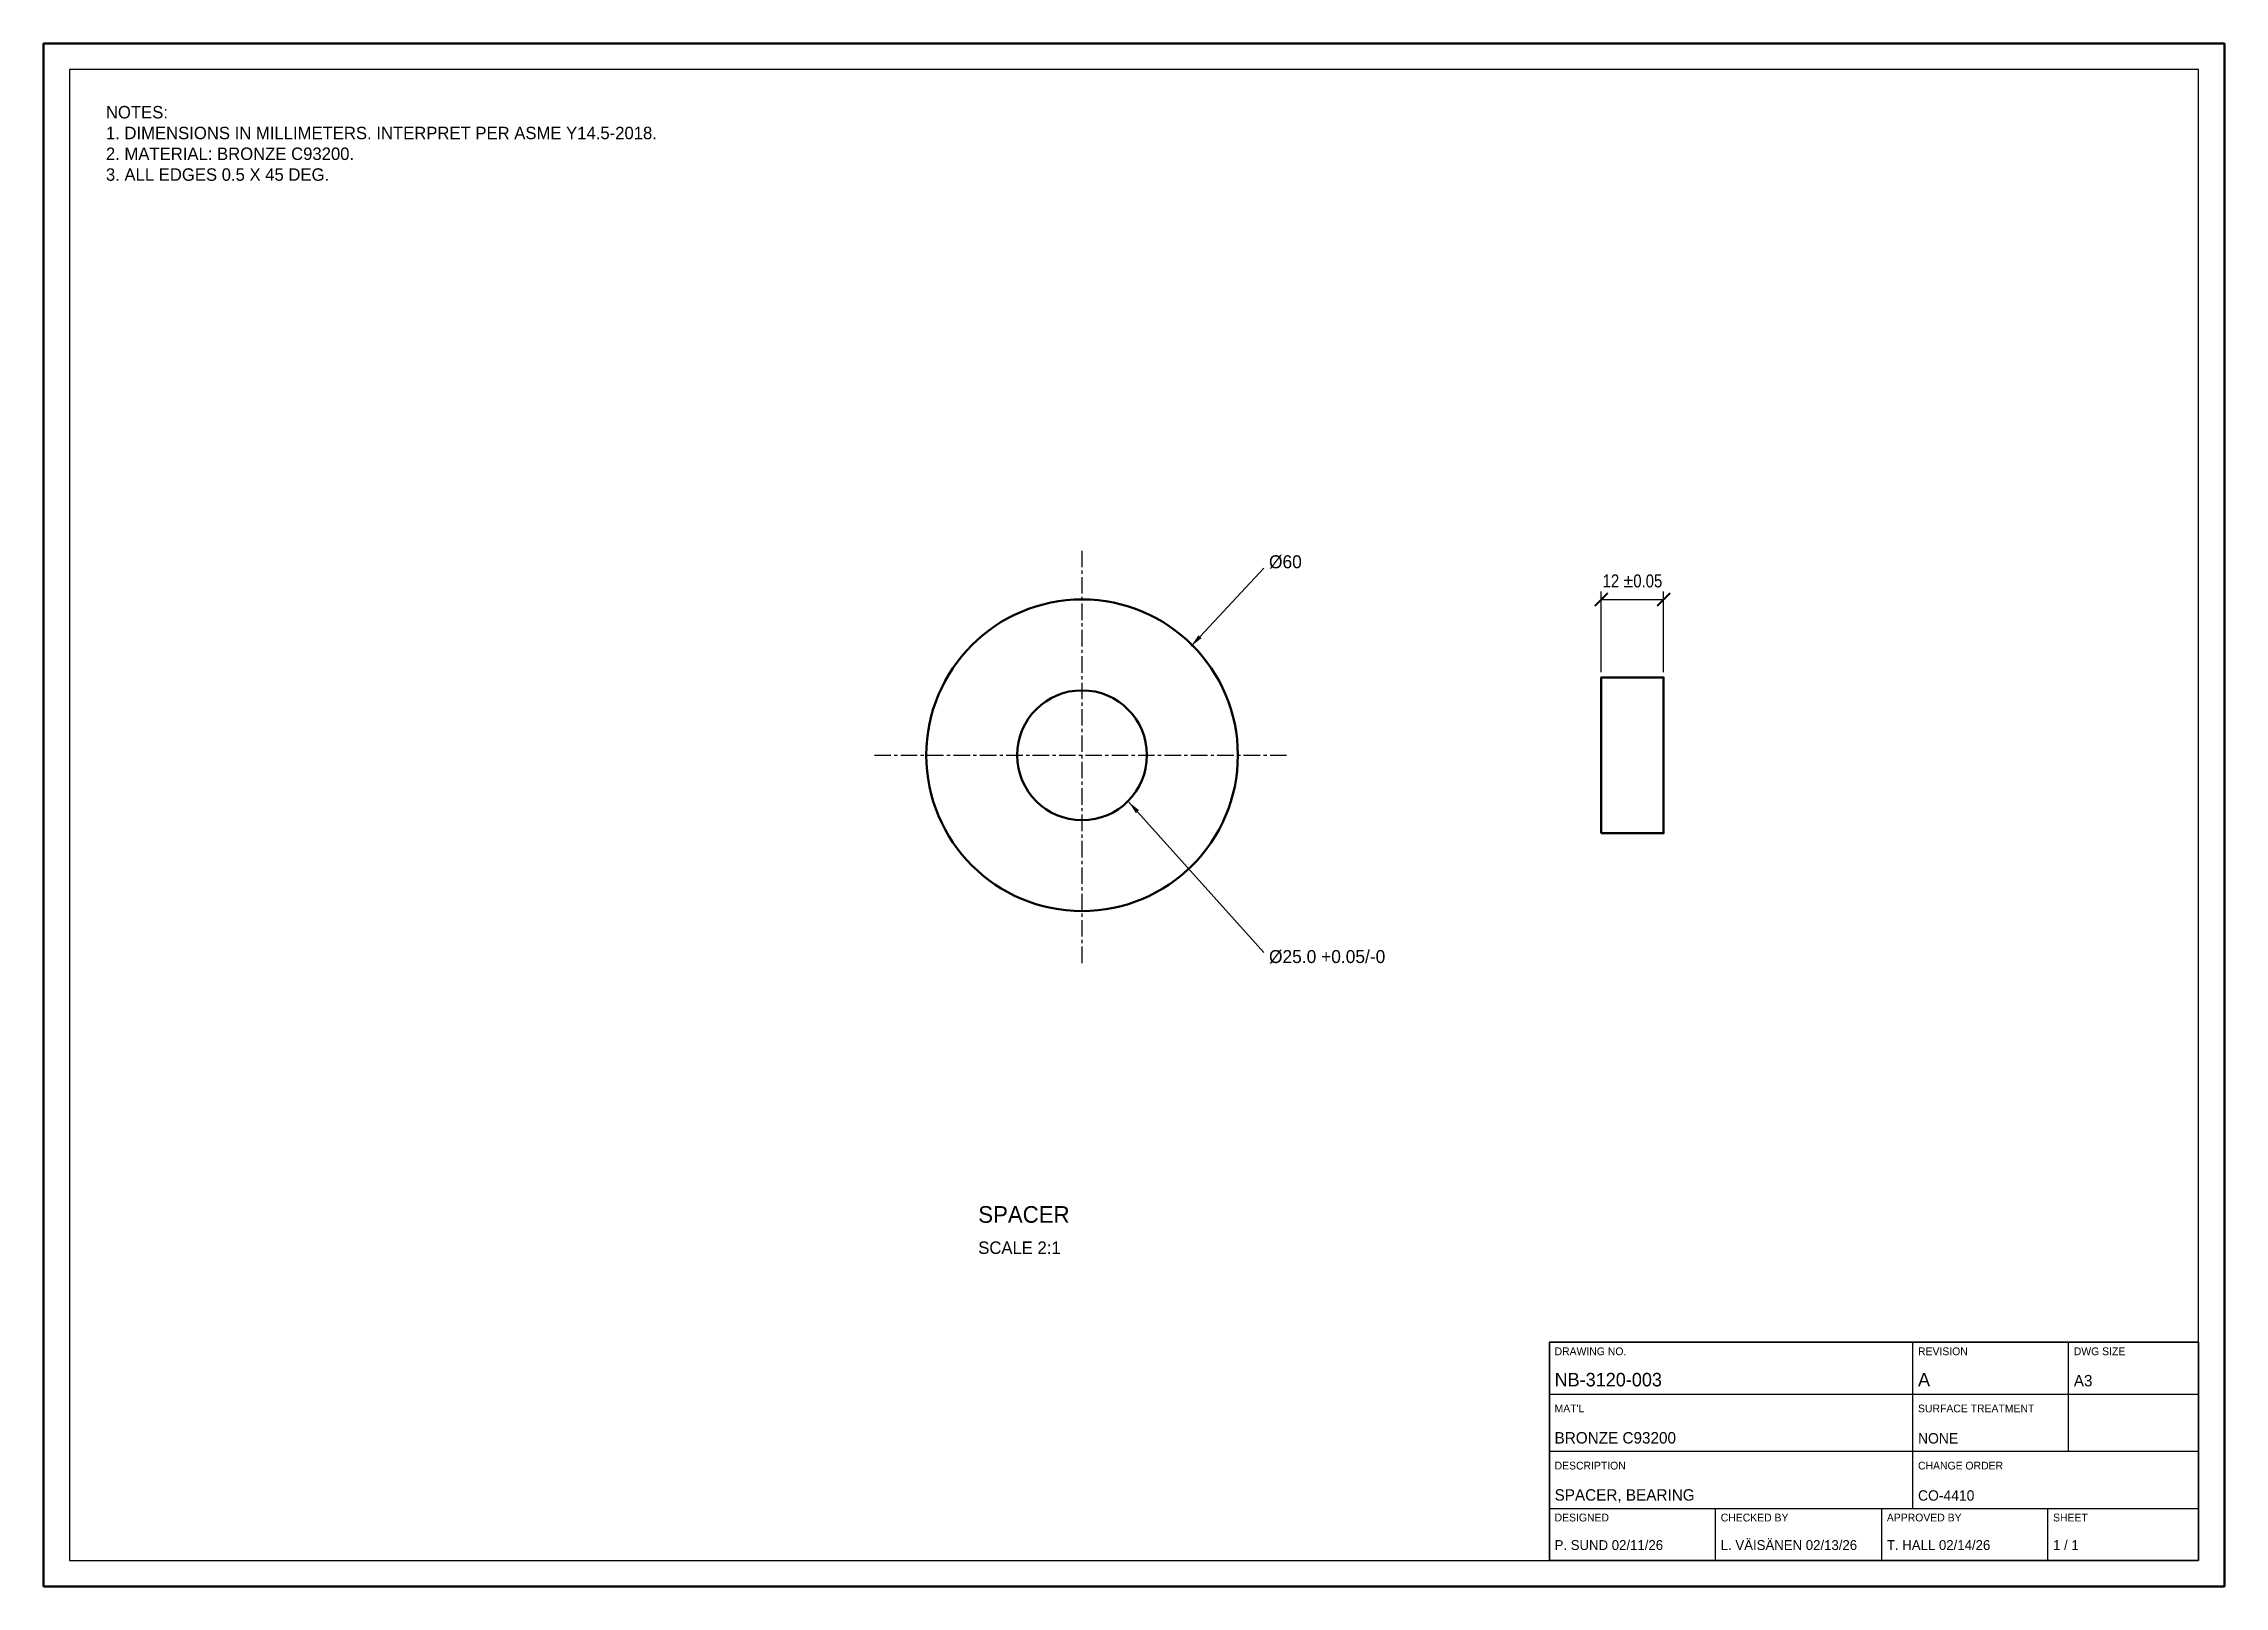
# Model space of a CAD drawing. Header units: millimetres. Extents: x 0 to 420, y 0 to 297.
import ezdxf

# ---------------------------------------------------------------- set-up
doc = ezdxf.new("R2010")
doc.units = ezdxf.units.MM
doc.linetypes.add('CENTER', pattern=[5.08, 3.175, -0.635, 0.635, -0.635])
for name, color, linetype in [('DIMS', 7, 'Continuous'), ('GEOM', 7, 'Continuous'), ('NOTES', 7, 'Continuous'), ('TEXT', 7, 'Continuous'), ('TITLE', 7, 'Continuous')]:
    doc.layers.add(name, color=color, linetype=linetype)
doc.styles.add('OpenSansCondensed-Light', font='OpenSansCondensed-Light.ttf')
doc.dimstyles.new('EZDXF', dxfattribs={"dimtxt": 2.5, "dimasz": 2.5, "dimexe": 1.5, "dimexo": 1, "dimgap": 0.8, "dimtad": 1, "dimdec": 1, "dimzin": 12, "dimdsep": 46, "dimtxsty": 'OpenSansCondensed-Light', "dimblk": 'ARCHTICK', "dimcen": 2.5, "dimazin": 3, "dimtfac": 0.5, "dimtmove": 2, "dimatfit": 3})

# ---------------------------------------------------------------- blocks, each defined once
blk = doc.blocks.new('_ARCHTICK')
at = {"color": 0, "linetype": 'BYBLOCK', "const_width": 0.15}
blk.add_lwpolyline([(-0.5, -0.5), (0.5, 0.5)], dxfattribs=at)
blk = doc.blocks.new('NB_TITLE')
at = {"layer": 'TITLE'}
for p, q in [((70, 10), (70, 42)), ((100, 21), (100, 42)), ((0, 32), (125, 32)), ((0, 21), (125, 21)), ((0, 10), (125, 10)), ((32, 0), (32, 10)), ((64, 0), (64, 10)), ((96, 0), (96, 10))]:
    blk.add_line(p, q, dxfattribs=at)
at = {"layer": 'TITLE', "lineweight": 35}
blk.add_lwpolyline([(0, 0), (125, 0), (125, 42), (0, 42)], close=True, dxfattribs=at)
at = {"layer": 'TITLE', "color": 8}
for s, p in [('DRAWING NO.', (1, 39.5)), ('REVISION', (71, 39.5)), ('DWG SIZE', (101, 39.5)), ("MAT'L", (1, 28.5)), ('SURFACE TREATMENT', (71, 28.5)), ('DESCRIPTION', (1, 17.5)), ('CHANGE ORDER', (71, 17.5)), ('DESIGNED', (1, 7.5)), ('CHECKED BY', (33, 7.5)), ('APPROVED BY', (65, 7.5)), ('SHEET', (97, 7.5))]:
    blk.add_text(s, height=1.5, dxfattribs=at).set_placement(p)
at = {"layer": 'TITLE'}
for tag, p, height in [('DWG_NO', (1, 33.5), 2.6), ('REVISION', (71, 33.5), 2.6), ('SIZE', (101, 33.5), 2.2), ('MATL', (1, 22.5), 2.2), ('TREATMENT', (71, 22.5), 2), ('DESCRIPTION', (1, 11.5), 2.2), ('CHANGE_ORDER', (71, 11.5), 2), ('DESIGNED', (1, 2), 1.9), ('CHK_BY', (33, 2), 1.9), ('APP_BY', (65, 2), 1.9), ('SHEET_NO', (97, 2), 1.9)]:
    blk.add_attdef(tag, p, '', height=height, dxfattribs=at)

msp = doc.modelspace()

# ---------------------------------------------------------------- linework, layer by layer
at = {"layer": 'GEOM', "color": 8, "linetype": 'CENTER'}
for p, q in [((200, 120), (200, 200)), ((160, 160), (240, 160))]:
    msp.add_line(p, q, dxfattribs=at)
at = {"layer": 'GEOM', "lineweight": 50}
for points in [[(0, 0), (420, 0), (420, 297), (0, 297)], [(300, 145), (312, 145), (312, 175), (300, 175)]]:
    msp.add_lwpolyline(points, close=True, dxfattribs=at)
at = {"layer": 'GEOM'}
msp.add_lwpolyline([(5, 5), (415, 5), (415, 292), (5, 292)], close=True, dxfattribs=at)
at = {"layer": 'GEOM', "lineweight": 50}
for radius in [30, 12.5]:
    msp.add_circle((200, 160), radius, dxfattribs=at)

# ---------------------------------------------------------------- block references
at = {"layer": 'TITLE'}
msp.add_blockref('NB_TITLE', (290, 5), dxfattribs=at).add_auto_attribs({'DWG_NO': 'NB-3120-003', 'REVISION': 'A', 'SIZE': 'A3', 'MATL': 'BRONZE C93200', 'TREATMENT': 'NONE', 'DESCRIPTION': 'SPACER, BEARING', 'CHANGE_ORDER': 'CO-4410', 'DESIGNED': 'P. SUND 02/11/26', 'CHK_BY': 'L. VÄISÄNEN 02/13/26', 'APP_BY': 'T. HALL 02/14/26', 'SHEET_NO': '1 / 1'})

# ---------------------------------------------------------------- texts
at = {"layer": 'NOTES', "insert": (12, 285), "char_height": 2.4, "width": 200, "attachment_point": 1}
msp.add_mtext('NOTES:\\P1. DIMENSIONS IN MILLIMETERS. INTERPRET PER ASME Y14.5-2018.\\P2. MATERIAL: BRONZE C93200.\\P3. ALL EDGES 0.5 X 45 DEG.', dxfattribs=at)
at = {"layer": 'TEXT'}
for s, height, p in [('%%c60', 2.5, (236, 196)), ('%%c25.0 +0.05/-0', 2.5, (236, 120)), ('SPACER', 3.2, (180, 70)), ('SCALE 2:1', 2.4, (180, 64))]:
    msp.add_text(s, height=height, dxfattribs=at).set_placement(p)

# ---------------------------------------------------------------- dimensions: what is measured, and where the dimension line sits
at = {"layer": 'DIMS'}
msp.add_linear_dim(base=(300, 190), p1=(300, 175), p2=(312, 175), text='<> ±0.05', dimstyle='EZDXF', dxfattribs=at).render()

# ---------------------------------------------------------------- leaders
for points in [[(221, 181), (235, 196)], [(209, 151), (235, 122)]]:
    msp.add_leader(points, dimstyle='EZDXF', dxfattribs=at)

doc.saveas('drawing.dxf')
